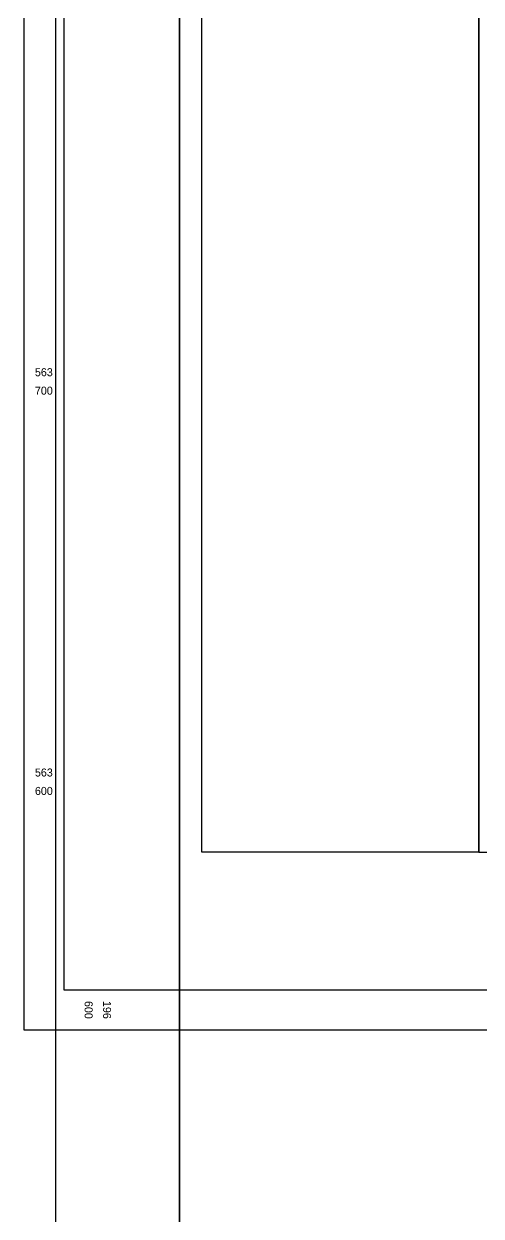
# Model space of a CAD drawing. Header units: metres. Extents: x 196582 to 208442, y 561446 to 572119.
# Drawn here: x 196581.8 to 196696.1, y 563491.8 to 563789.6 of the extents above; entities that cross this region are included whole.
import ezdxf
from ezdxf.enums import TextEntityAlignment as Align

# ---------------------------------------------------------------- set-up
doc = ezdxf.new("R2010")
doc.units = ezdxf.units.M
doc.header["$MEASUREMENT"] = 0
for name, color, linetype in [('FRAMEM_BORDER', 251, 'Continuous'), ('FRAMEM_NAME', 251, 'Continuous'), ('M1200', 7, 'Continuous'), ('M1202', 7, 'Continuous'), ('M1280', 7, 'Continuous'), ('M1300', 7, 'Continuous')]:
    doc.layers.add(name, color=color, linetype=linetype)
doc.styles.add('FRAMEM_1', font='txt', dxfattribs={"width": 0.8})
doc.styles.add('TRHEBTXT', font='simpheb')
picture_1 = doc.add_image_def('image1.ecw', size_in_pixel=(118525, 46520))

# ---------------------------------------------------------------- blocks, each defined once
blk = doc.blocks.new('FRAMEM_BORDER')
at = {"layer": 'FRAMEM_BORDER'}
blk.add_lwpolyline([(0, 0), (0, 1), (1, 1), (1, 0)], close=True, dxfattribs=at)
at = {"layer": 'FRAMEM_NAME', "style": 'FRAMEM_1', "width": 0.8}
blk.add_attdef('NUMBER', text='', height=0.2, dxfattribs=at).set_placement((0.5, 0.5), align=Align.MIDDLE)

msp = doc.modelspace()

# ---------------------------------------------------------------- linework, layer by layer
msp.add_lwpolyline([(196620.73, 561796.72), (204890.8, 561796.72), (204890.8, 566043.58), (196620.73, 566043.58)], close=True)
at = {"layer": 'M1200'}
msp.add_lwpolyline([(196591.8, 563548.29), (204032.4, 563548.29), (204032.4, 565786.08), (196591.8, 565786.08), (196591.8, 563548.29)], close=True, dxfattribs=at)
at = {"layer": 'M1280'}
for points in [[(196626.31, 564071.8), (196695.56, 564071.8), (196695.56, 563582.71), (196626.31, 563582.71)], [(196695.56, 564071.8), (196823.68, 564071.8), (196823.68, 563582.63), (196695.56, 563582.63)]]:
    msp.add_lwpolyline(points, close=True, dxfattribs=at)
at = {"layer": 'M1300'}
msp.add_lwpolyline([(196581.8, 563538.29), (204042.4, 563538.29), (204042.4, 565796.08), (196581.8, 565796.08), (196581.8, 563538.29)], close=True, dxfattribs=at)

# ---------------------------------------------------------------- block references
at = {"layer": 'FRAMEM_BORDER', "xscale": 8270.07354543102, "yscale": 4246.860437281429}
msp.add_blockref('FRAMEM_BORDER', (196620.73, 561796.72), dxfattribs=at)

# ---------------------------------------------------------------- texts
at = {"layer": 'M1202', "style": 'TRHEBTXT'}
for p in [(196586.8, 563701), (196586.8, 563601)]:
    msp.add_text('563', height=2, dxfattribs=at).set_placement(p, align=Align.BOTTOM_CENTER)
for s, p in [('700', (196586.8, 563699)), ('600', (196586.8, 563599))]:
    msp.add_text(s, height=2, dxfattribs=at).set_placement(p, align=Align.TOP_CENTER)
msp.add_text('600', height=2, rotation=270, dxfattribs=at).set_placement((196599, 563543.29), align=Align.TOP_CENTER)
msp.add_text('196', height=2, rotation=270, dxfattribs=at).set_placement((196601, 563543.29), align=Align.BOTTOM_CENTER)

# ---------------------------------------------------------------- pictures from other files: only their frames are drawn
image = msp.add_image(picture_1, insert=(196589.83, 561446.34), size_in_units=(11852.5, 4652))
image.dxf.flags = 7

doc.saveas('drawing.dxf')
